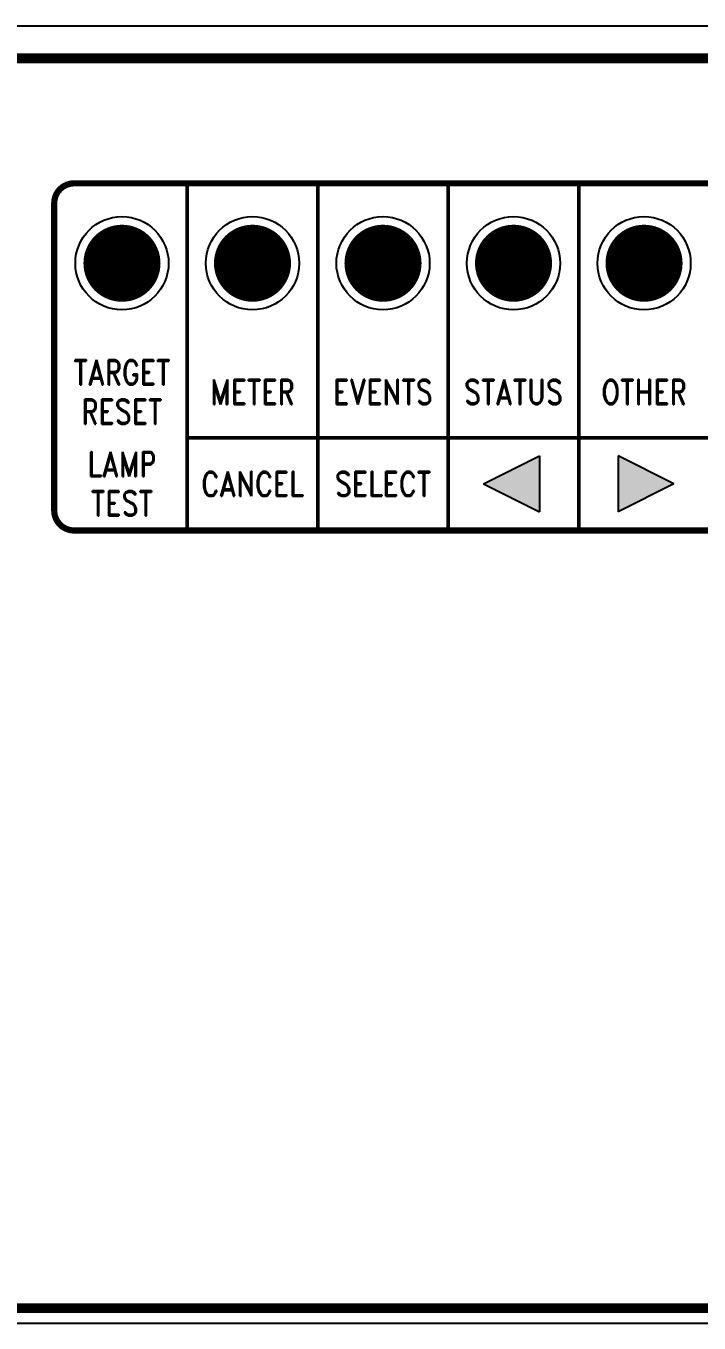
# Model space of a CAD drawing. Extents: x 2.2 to 21.2, y 5.8 to 11.4.
# Drawn here: x 8.86 to 11.57, y 6.14 to 11.36 of the extents above; entities that cross this region are included whole.
import ezdxf
from ezdxf.enums import TextEntityAlignment as Align

# ---------------------------------------------------------------- set-up
doc = ezdxf.new("R2010")
doc.units = 0
doc.header["$MEASUREMENT"] = 0
doc.layers.get('0').update_dxf_attribs({"linetype": 'CONTINUOUS'})
doc.styles.add('ROMAND', font='romand', dxfattribs={"height": 0.15})

msp = doc.modelspace()

# ---------------------------------------------------------------- linework, layer by layer
for p, q in [((3.029, 11.36), (20.471, 11.36)), ((3.029, 6.14), (20.471, 6.14))]:
    msp.add_line(p, q)
at = {"linetype": 'CONTINUOUS'}
for p, q in [((10.7046, 9.5169), (10.9296, 9.6294)), ((10.9296, 9.6294), (10.9296, 9.4044)), ((11.4704, 9.5169), (11.2454, 9.6294)), ((11.2454, 9.6294), (11.2454, 9.4044)), ((10.7046, 9.5169), (10.9296, 9.4044)), ((11.4704, 9.5169), (11.2454, 9.4044))]:
    msp.add_line(p, q, dxfattribs=at)
at = {"linetype": 'CONTINUOUS', "const_width": 0.04}
msp.add_lwpolyline([(20.49, 6.28), (20.49, 11.15, 0.414214), (20.41, 11.23), (3.09, 11.23, 0.414214), (3.01, 11.15), (3.01, 6.28, 0.414214), (3.09, 6.2), (20.41, 6.2, 0.414214)], format="xyb", close=True, dxfattribs=at)
for points, const_width in [([(9.0575, 10.7266), (13.1175, 10.7266, -0.414214), (13.1975, 10.6466), (13.1975, 9.4096, -0.414214), (13.1175, 9.3296), (9.0575, 9.3296, -0.414214), (8.9775, 9.4096), (8.9775, 10.6466, -0.414214)], 0.025), ([(9.1725, 10.405, 1), (9.3275, 10.405, 1)], 0.155), ([(9.6975, 10.405, 1), (9.8525, 10.405, 1)], 0.155), ([(10.2225, 10.405, 1), (10.3775, 10.405, 1)], 0.155), ([(10.7475, 10.405, 1), (10.9025, 10.405, 1)], 0.155), ([(11.2725, 10.405, 1), (11.4275, 10.405, 1)], 0.155)]:
    msp.add_lwpolyline(points, format="xyb", close=True, dxfattribs=dict(const_width=const_width))
at = {"const_width": 0.015}
for points in [[(9.5125, 10.7266), (9.5125, 9.3296)], [(10.0375, 10.7266), (10.0375, 9.3296)], [(13.1975, 9.7019), (9.5125, 9.7019)]]:
    msp.add_lwpolyline(points, dxfattribs=at)
at = {"linetype": 'CONTINUOUS'}
for points, const_width in [([(10.5625, 10.7266), (10.5625, 9.3296)], 0.015), ([(11.0875, 10.7266), (11.0875, 9.3296)], 0.015), ([(10.3, 10.355), (10.3, 10.455)], 0.005), ([(10.825, 10.355), (10.825, 10.455)], 0.005), ([(11.35, 10.355), (11.35, 10.455)], 0.005), ([(10.25, 10.405), (10.35, 10.405)], 0.005), ([(10.775, 10.405), (10.875, 10.405)], 0.005), ([(11.3, 10.405), (11.4, 10.405)], 0.005)]:
    msp.add_lwpolyline(points, dxfattribs=dict(at, const_width=const_width))
for centre in [(9.25, 10.405), (9.775, 10.405), (10.3, 10.405), (10.825, 10.405), (11.35, 10.405)]:
    msp.add_circle(centre, 0.1875)
for points in [[(10.7046, 9.5169), (10.9296, 9.6294), (10.9296, 9.4044)], [(11.2454, 9.6294), (11.4704, 9.5169), (11.2454, 9.4044)]]:
    msp.add_solid(points)

# ---------------------------------------------------------------- texts
at = {"style": 'ROMAND', "width": 0.8}
for s, p in [('TARGET', (9.25, 9.9157)), ('METER', (9.775, 9.8368)), ('EVENTS', (10.3, 9.8368)), ('RESET', (9.25, 9.7579)), ('LAMP', (9.25, 9.5465)), ('CANCEL', (9.775, 9.467)), ('SELECT', (10.3, 9.467)), ('TEST', (9.25, 9.3886))]:
    msp.add_text(s, height=0.1, dxfattribs=at).set_placement(p, align=Align.CENTER)
at = {"linetype": 'CONTINUOUS', "style": 'ROMAND', "width": 0.8}
for s, p in [('STATUS', (10.825, 9.8368)), ('OTHER', (11.35, 9.8368))]:
    msp.add_text(s, height=0.1, dxfattribs=at).set_placement(p, align=Align.CENTER)

doc.saveas('drawing.dxf')
